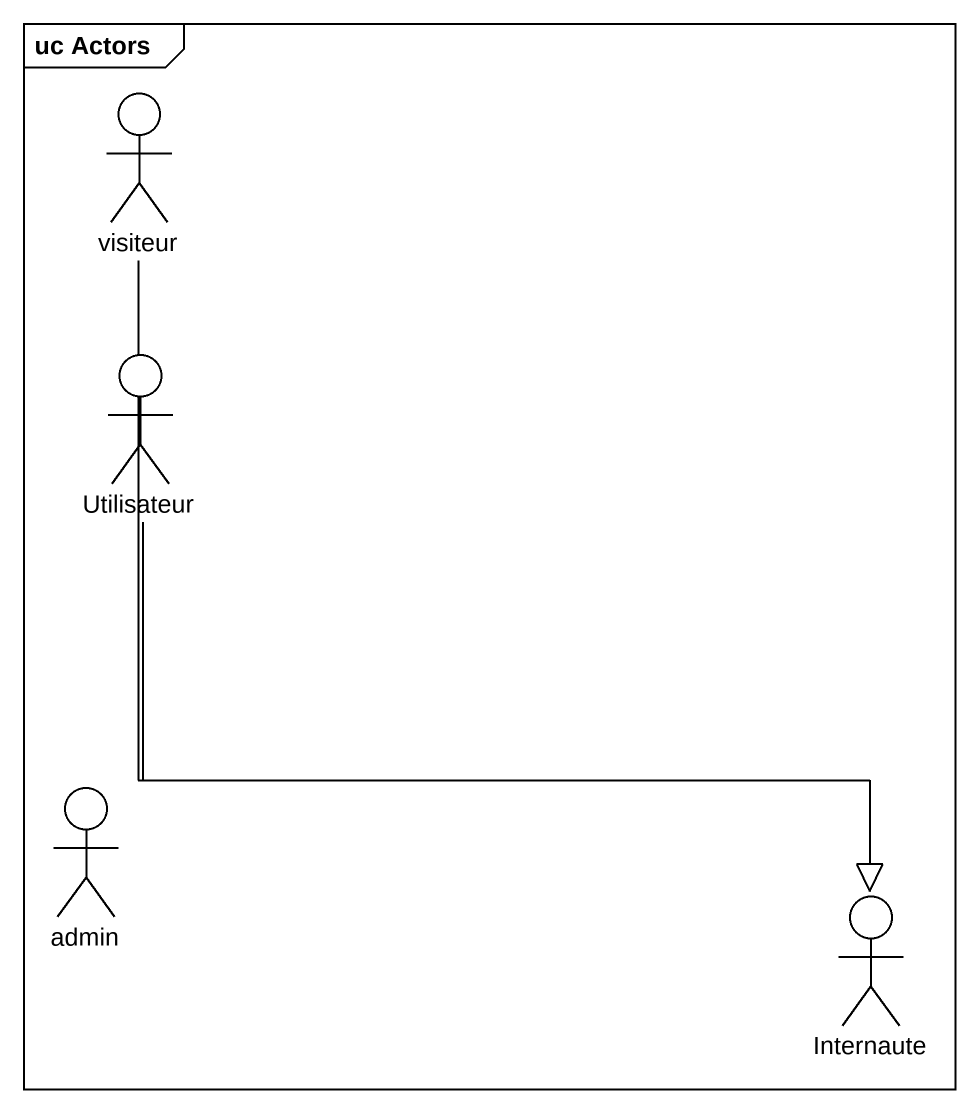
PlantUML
@startuml
mainframe uc Actors
actor visiteur
actor Utilisateur
actor admin
actor Internaute
visiteur --|> Internaute
Utilisateur --|> Internaute
@enduml
